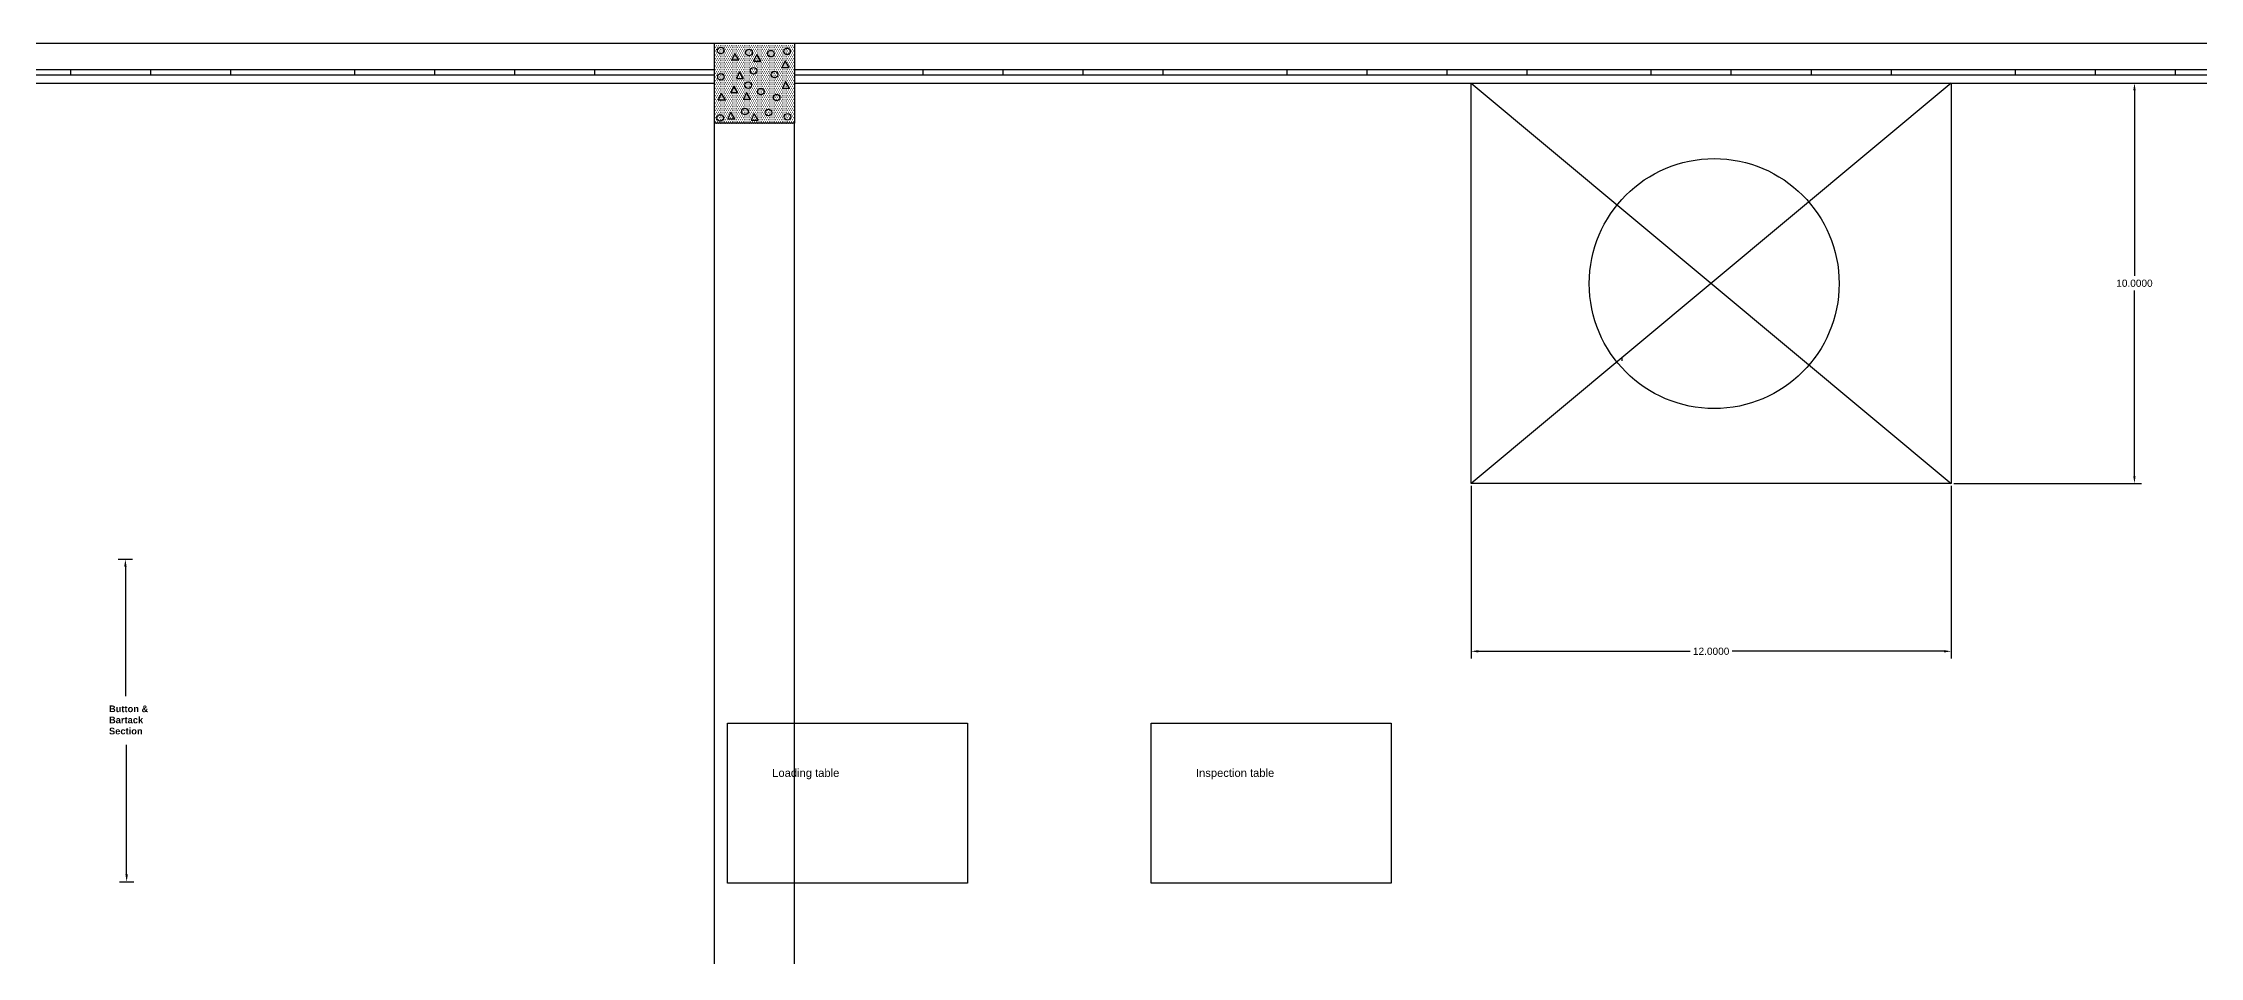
# Model space of a CAD drawing. Header units: feet. Extents: x 200 to 992, y 45 to 257.
# Drawn here: x 307.5 to 361.4, y 233.6 to 256.4 of the extents above; entities that cross this region are included whole.
import ezdxf

# ---------------------------------------------------------------- set-up
doc = ezdxf.new("R2010")
doc.units = ezdxf.units.FT
doc.header["$MEASUREMENT"] = 0
for name, color, linetype in [('1-AB', 7, 'Continuous'), ('beampillar', 80, 'Continuous'), ('dimension', 100, 'Continuous'), ('hatch pillar', 20, 'Continuous'), ('prep side', 220, 'Continuous'), ('shank', 77, 'Continuous'), ('wall', 24, 'Continuous'), ('windows', 241, 'Continuous')]:
    doc.layers.add(name, color=color, linetype=linetype)
doc.styles.get("Standard").update_dxf_attribs({"font": 'arial.ttf'})
doc.dimstyles.get("Standard").update_dxf_attribs({"dimtxt": 0.18, "dimasz": 0.18, "dimexe": 0.18, "dimexo": 0.0625, "dimgap": 0.09, "dimtad": 0, "dimtih": 1, "dimtoh": 1, "dimdec": 4, "dimzin": 0, "dimdsep": 46, "dimtxsty": 'Standard', "dimcen": 0.09, "dimadec": 0, "dimazin": 0, "dimtfac": 1, "dimtdec": 4, "dimtofl": 0, "dimtmove": 0, "dimatfit": 3, "dimfxl": 1, "dimtolj": 1, "dimtzin": 0, "dimarcsym": 0})

# ---------------------------------------------------------------- blocks, each defined once
blk = doc.blocks.new('sewing line')
at = {"linetype": 'ByBlock'}
for points in [[(-154.48069, 72.97543), (-148.48069, 72.97543), (-148.48069, 68.97543), (-154.48069, 68.97543)], [(-143.89099, 72.97543), (-137.89099, 72.97543), (-137.89099, 68.97543), (-143.89099, 68.97543)]]:
    blk.add_lwpolyline(points, close=True, dxfattribs=at)
at = {"layer": 'dimension', "linetype": 'ByBlock', "lineweight": -2}
for p, q in [((-134.20488, 65.25424), (-133.84488, 65.25424)), ((-134.17405, 57.19183), (-133.81405, 57.19183))]:
    blk.add_line(p, q, dxfattribs=at)
for points in [[(-134.02488, 65.06924), (-134.02488, 61.83236)], [(-133.99405, 57.37683), (-133.99405, 60.61371)]]:
    blk.add_lwpolyline(points, dxfattribs=at)
at = {"layer": 'dimension', "linetype": 'ByBlock'}
for points in [[(-134.05571, 65.06924), (-134.02488, 65.25424), (-133.99405, 65.06924)], [(-134.02488, 57.37683), (-133.99405, 57.19183), (-133.96321, 57.37683)]]:
    blk.add_solid(points, dxfattribs=at)
at = {"linetype": 'ByBlock', "char_height": 0.2, "attachment_point": 1}
for s, insert in [('Loading table', (-153.36041, 71.83381)), ('Inspection table', (-142.7707, 71.83381))]:
    blk.add_mtext_dynamic_manual_height_columns(s, width=3.4853772, gutter_width=1, heights=[0], dxfattribs=dict(at, insert=insert))
at = {"layer": 'dimension', "linetype": 'ByBlock', "insert": (-134.43501, 61.59885), "char_height": 0.2, "width": 1.5898977, "attachment_point": 1}
blk.add_mtext('{\\fArial|b1|i0|c0|p34;\\H0.83333x;Button &\\PBartack\\PSection}', dxfattribs=at)
blk = doc.blocks.new('hatchedpillar')
at = {"layer": 'hatch pillar', "linetype": 'ByBlock', "true_color": 0xf4ee51}
h = blk.add_hatch(dxfattribs=at)
h.set_pattern_fill('DOTS', color=41, scale=0.74)
h.set_pattern_definition([(0, (122.482302, 1.985157), (0.023125, 0.04625), [0, -0.04625])])
h.paths.add_polyline_path([(326.3, 256.403), (324.3, 256.403), (324.3, 254.403), (326.3, 254.403)])
at = {"layer": 'hatch pillar', "linetype": 'Continuous', "lineweight": -3, "ltscale": 2}
for p, q in [((324.821, 256.163), (324.744, 256.001)), ((324.922, 256.001), (324.821, 256.163)), ((325.37, 256.132), (325.292, 255.97)), ((325.47, 255.97), (325.37, 256.132)), ((324.744, 256.001), (324.922, 256.001)), ((324.937, 255.7), (324.86, 255.538)), ((324.86, 255.538), (325.037, 255.538)), ((325.037, 255.538), (324.937, 255.7)), ((325.292, 255.97), (325.47, 255.97)), ((326.077, 255.973), (326, 255.811)), ((326, 255.811), (326.177, 255.811)), ((326.177, 255.811), (326.077, 255.973)), ((324.487, 255.162), (324.41, 255)), ((324.41, 255), (324.588, 255)), ((324.588, 255), (324.487, 255.162)), ((324.798, 255.345), (324.721, 255.183)), ((324.721, 255.183), (324.898, 255.183)), ((324.898, 255.183), (324.798, 255.345)), ((325.115, 255.183), (325.037, 255.021)), ((325.037, 255.021), (325.215, 255.021)), ((325.215, 255.021), (325.115, 255.183)), ((326.091, 255.458), (326.014, 255.296)), ((326.014, 255.296), (326.191, 255.296)), ((326.191, 255.296), (326.091, 255.458)), ((324.721, 254.689), (324.644, 254.527)), ((324.644, 254.527), (324.821, 254.527)), ((324.821, 254.527), (324.721, 254.689)), ((325.308, 254.659), (325.231, 254.497)), ((325.231, 254.497), (325.408, 254.497)), ((325.408, 254.497), (325.308, 254.659))]:
    blk.add_line(p, q, dxfattribs=at)
for centre in [(324.469, 256.234), (325.177, 256.186), (325.725, 256.155), (326.13, 256.213), (324.476, 255.578), (325.292, 255.723), (325.812, 255.635), (325.153, 255.368), (325.47, 255.206), (325.868, 255.056), (324.455, 254.548), (325.076, 254.713), (325.663, 254.682), (326.137, 254.576)]:
    blk.add_circle(centre, 0.0821, dxfattribs=at)
blk = doc.blocks.new('*D2151')
at = {"layer": '1-AB', "color": 0, "linetype": 'ByBlock', "lineweight": -2, "transparency": 16777216}
for p, q in [((355.283, 255.418), (359.98, 255.418)), ((359.8, 255.238), (359.8, 250.6)), ((359.8, 245.598), (359.8, 250.236)), ((355.283, 245.418), (359.98, 245.418))]:
    blk.add_line(p, q, dxfattribs=at)
at = {"layer": '1-AB', "color": 0, "linetype": 'ByBlock', "transparency": 16777216}
for points in [[(359.77, 255.238), (359.83, 255.238), (359.8, 255.418)], [(359.77, 245.598), (359.83, 245.598), (359.8, 245.418)]]:
    blk.add_solid(points, dxfattribs=at)
at = {"layer": 'Defpoints', "color": 0, "linetype": 'ByBlock', "transparency": 16777216}
for p in [(355.221, 255.418), (355.221, 245.418), (359.8, 245.418)]:
    blk.add_point(p, dxfattribs=at)
at = {"layer": '1-AB', "color": 0, "linetype": 'ByBlock', "transparency": 16777216, "insert": (359.8, 250.418), "char_height": 0.18, "attachment_point": 5}
blk.add_mtext('\\A1;10.0000', dxfattribs=at)
blk = doc.blocks.new('*D2152')
at = {"layer": '1-AB', "color": 0, "linetype": 'ByBlock', "lineweight": -2, "transparency": 16777216}
for p, q in [((343.221, 245.355), (343.221, 241.042)), ((355.221, 245.355), (355.221, 241.042)), ((343.401, 241.222), (348.696, 241.222)), ((355.041, 241.222), (349.745, 241.222))]:
    blk.add_line(p, q, dxfattribs=at)
at = {"layer": '1-AB', "color": 0, "linetype": 'ByBlock', "transparency": 16777216}
for points in [[(343.401, 241.252), (343.401, 241.192), (343.221, 241.222)], [(355.041, 241.252), (355.041, 241.192), (355.221, 241.222)]]:
    blk.add_solid(points, dxfattribs=at)
at = {"layer": 'Defpoints', "color": 0, "linetype": 'ByBlock', "transparency": 16777216}
for p in [(343.221, 245.418), (355.221, 245.418), (355.221, 241.222)]:
    blk.add_point(p, dxfattribs=at)
at = {"layer": '1-AB', "color": 0, "linetype": 'ByBlock', "transparency": 16777216, "insert": (349.221, 241.222), "char_height": 0.18, "attachment_point": 5}
blk.add_mtext('\\A1;12.0000', dxfattribs=at)

msp = doc.modelspace()

# ---------------------------------------------------------------- linework, layer by layer
for p, q in [((343.22066, 255.41766), (355.22066, 245.41766)), ((355.22066, 255.41766), (343.22066, 245.41766)), ((346.99266, 248.55294), (346.99266, 248.47868)), ((351.825, 248.55294), (351.82552, 248.57699))]:
    msp.add_line(p, q)
msp.add_lwpolyline([(355.22066, 255.41766), (355.22066, 245.41766), (343.22066, 245.41766), (343.22066, 255.41766)], close=True)
msp.add_circle((349.29731, 250.4094), 3.12244)
at = {"layer": 'beampillar', "linetype": 'ByBlock'}
for p, q in [((199.8173, 256.41766), (387.32987, 256.41766)), ((324.3173, 89.8907), (324.3173, 254.41766)), ((326.3173, 89.8907), (326.3173, 254.41766))]:
    msp.add_line(p, q, dxfattribs=at)
msp.add_lwpolyline([(324.3173, 256.41766), (326.3173, 256.41766), (326.3173, 254.41766), (324.3173, 254.41766)], close=True, dxfattribs=at)
at = {"layer": 'wall', "linetype": 'ByBlock'}
for p, q in [((199.8173, 256.41766), (387.32987, 256.41766)), ((284.8173, 255.41766), (324.3173, 255.41766)), ((326.3173, 255.41766), (365.8173, 255.41766))]:
    msp.add_line(p, q, dxfattribs=at)
at = {"layer": 'windows', "linetype": 'ByBlock'}
for p, q in [((284.8173, 255.75766), (324.3173, 255.75766)), ((284.8173, 255.62766), (324.3173, 255.62766)), ((308.2173, 255.75766), (308.2173, 255.62766)), ((310.2173, 255.75766), (310.2173, 255.62766)), ((312.2173, 255.75766), (312.2173, 255.62766)), ((312.2173, 255.75766), (312.2173, 255.62766)), ((312.2173, 255.75766), (312.2173, 255.62766)), ((315.3173, 255.75766), (315.3173, 255.62766)), ((317.3173, 255.75766), (317.3173, 255.62766)), ((319.3173, 255.75766), (319.3173, 255.62766)), ((321.3173, 255.75766), (321.3173, 255.62766)), ((321.3173, 255.75766), (321.3173, 255.62766)), ((326.3173, 255.75766), (365.8173, 255.75766)), ((326.3173, 255.62766), (365.8173, 255.62766)), ((329.5173, 255.75766), (329.5173, 255.62766)), ((331.5173, 255.75766), (331.5173, 255.62766)), ((333.5173, 255.75766), (333.5173, 255.62766)), ((335.5173, 255.75766), (335.5173, 255.62766)), ((338.6173, 255.75766), (338.6173, 255.62766)), ((340.6173, 255.75766), (340.6173, 255.62766)), ((342.6173, 255.75766), (342.6173, 255.62766)), ((344.6173, 255.75766), (344.6173, 255.62766)), ((344.6173, 255.75766), (344.6173, 255.62766)), ((344.6173, 255.75766), (344.6173, 255.62766)), ((347.7173, 255.75766), (347.7173, 255.62766)), ((349.7173, 255.75766), (349.7173, 255.62766)), ((351.7173, 255.75766), (351.7173, 255.62766)), ((353.7173, 255.75766), (353.7173, 255.62766)), ((353.7173, 255.75766), (353.7173, 255.62766)), ((353.7173, 255.75766), (353.7173, 255.62766)), ((356.8173, 255.75766), (356.8173, 255.62766)), ((358.8173, 255.75766), (358.8173, 255.62766)), ((360.8173, 255.75766), (360.8173, 255.62766))]:
    msp.add_line(p, q, dxfattribs=at)

# ---------------------------------------------------------------- block references
at = {"layer": 'prep side', "linetype": 'ByBlock'}
msp.add_blockref('hatchedpillar', (0, 0), dxfattribs=at)
at = {"layer": 'shank', "linetype": 'ByBlock'}
for p in [(443.61677, 178.26916), (479.11677, 166.45077)]:
    msp.add_blockref('sewing line', p, dxfattribs=at)

# ---------------------------------------------------------------- dimensions: what is measured, and where the dimension line sits
at = {"layer": '1-AB', "linetype": 'ByBlock'}
dim = msp.add_linear_dim(base=(359.79972, 245.41766), p1=(355.22066, 255.41766), p2=(355.22066, 245.41766), angle=90, dimstyle='Standard', dxfattribs=at)
dim.commit()
dim.dimension.update_dxf_attribs({"geometry": '*D2151', "text_midpoint": (359.79972, 250.41766)})
dim = msp.add_linear_dim(base=(355.22066, 241.22231), p1=(343.22066, 245.41766), p2=(355.22066, 245.41766), dimstyle='Standard', dxfattribs=at)
dim.commit()
dim.dimension.update_dxf_attribs({"geometry": '*D2152', "text_midpoint": (349.22066, 241.22231)})

doc.saveas('drawing.dxf')
